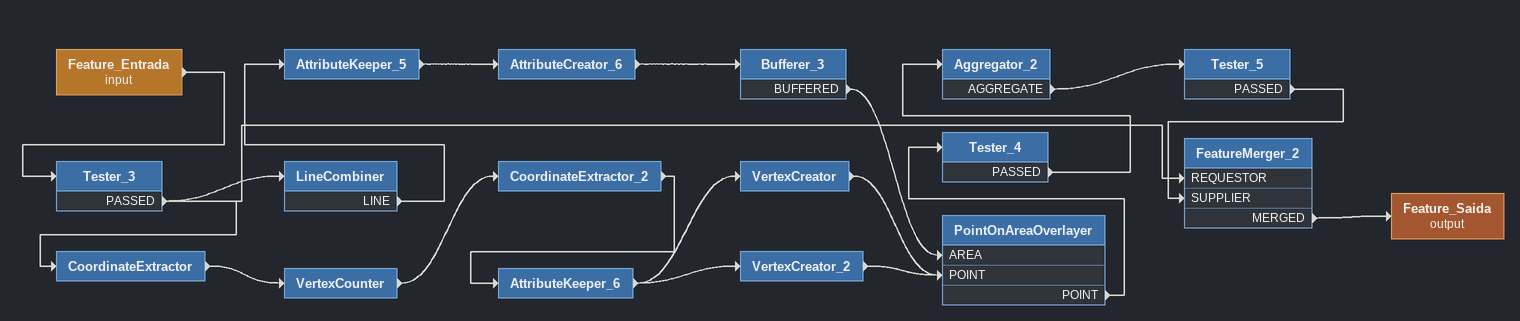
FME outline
Feature_Entrada (input)
    -> Tester_3
Tester_3
    PASSED -> LineCombiner
    PASSED -> CoordinateExtractor
    PASSED -> FeatureMerger_2 [REQUESTOR]
LineCombiner
    LINE -> AttributeKeeper_5
AttributeKeeper_5
    -> AttributeCreator_6
AttributeCreator_6
    -> Bufferer_3
Bufferer_3
    BUFFERED -> PointOnAreaOverlayer [AREA]
CoordinateExtractor
    -> VertexCounter
VertexCounter
    -> CoordinateExtractor_2
CoordinateExtractor_2
    -> AttributeKeeper_6
AttributeKeeper_6
    -> VertexCreator
    -> VertexCreator_2
VertexCreator
    -> PointOnAreaOverlayer [POINT]
VertexCreator_2
    -> PointOnAreaOverlayer [POINT]
PointOnAreaOverlayer
    POINT -> Tester_4
Tester_4
    PASSED -> Aggregator_2
Aggregator_2
    AGGREGATE -> Tester_5
Tester_5
    PASSED -> FeatureMerger_2 [SUPPLIER]
FeatureMerger_2
    MERGED -> Feature_Saida (output)
Feature_Saida (output)
